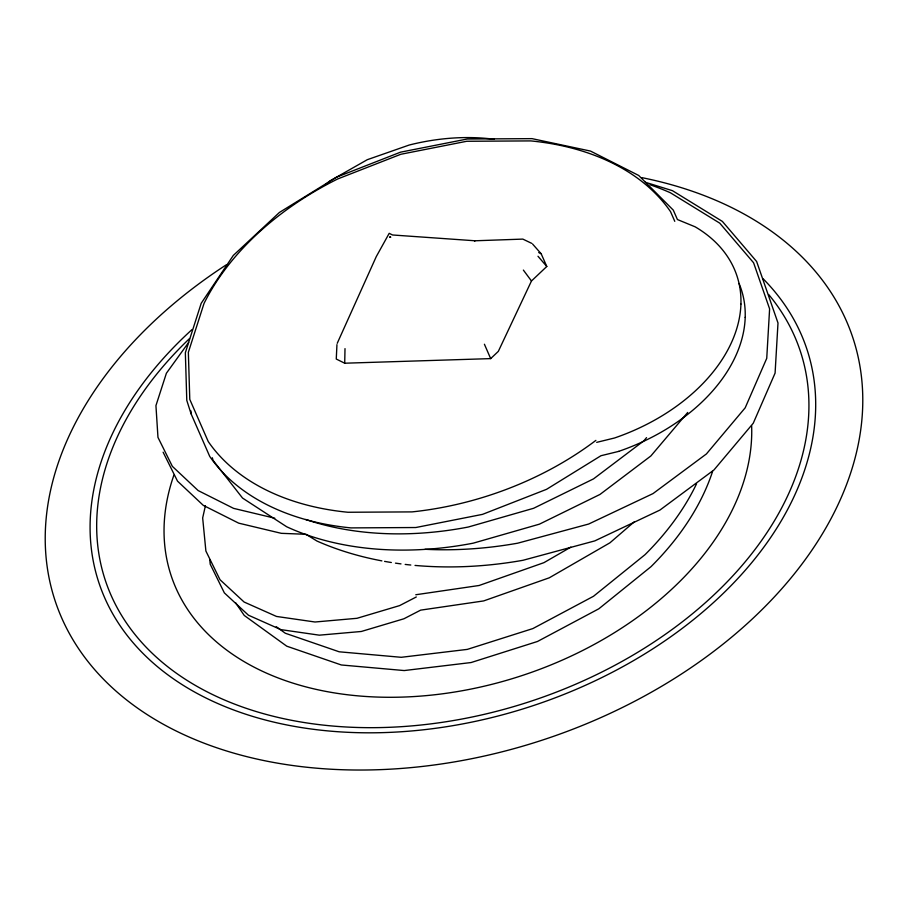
<?xml version="1.0" encoding="UTF-8"?>
<svg xmlns="http://www.w3.org/2000/svg" width="908" height="908" viewBox="0 0 908 908"><rect width="100%" height="100%" fill="white"/><g stroke="black" fill="none" stroke-linecap="round" stroke-linejoin="round"><path stroke-width="1.36" d="M532.621 244.082L541.168 253.752L546.786 266.487L531.475 280.981L498.322 351.373L490.672 358.615L344.711 363.211L345.006 348.627M336.947 344.643L336.266 359.035L344.711 363.211M205.412 505.745L202.666 517.946L205.889 551.043L220.02 579.724L244.104 602.027L276.509 616.453L315.008 622.003L356.98 618.303L399.577 605.613L416.307 596.965M337.231 343.315L376.275 256.601L389.191 233.333L392.528 234.979L475.1 240.779L474.464 240.802L522.826 239.099L531.713 243.355M188.637 342.441L166.391 373.245L155.938 405.626L157.969 437.395L172.372 466.36L198.148 490.57L233.56 508.366L274.795 518.207M646.541 437.633L643.817 440.857L593.503 478.891L533.643 508.276L468.335 527.015A271.798 184.324 -18.2 0 1 305.758 519.467M687.708 412.448L650.866 455.964L599.972 494.44L539.397 524.166L473.272 543.154A275.34 186.719 -18.2 0 1 286.656 526.742L242.538 498.061L213.096 460.413L212.313 457.745M325.518 184.687L329.752 181.021L367.297 159.694L409.145 145.053A173.314 117.541 -18.2 0 1 494.258 139.287M634.159 521.918L609.949 542.802L549.272 577.806L483.658 600.926L420.631 610.142L403.912 618.779L361.316 631.48L319.332 635.169L280.833 629.619L248.44 615.204L224.355 592.89L210.213 564.209L209.816 560.077M570.848 547.127L543.926 562.665L479.118 585.49L415.785 594.751M596.692 442.355L614.523 437.996A171.272 116.882 -17.7 0 0 740.939 304.044M618.791 451.367L600.96 455.725L546.559 489.321L482.5 514.371L415.807 527.525L350.999 527.9A252.458 172.282 -17.7 0 1 209.714 456.384L191.055 413.753L186.787 400.383L185.346 352.735L201.201 303.295L233.299 255.443L279.437 212.438L336.482 177.219L400.53 152.169L467.234 139.015L532.031 138.64L590.518 151.08L638.71 175.471L673.316 210.157L677.425 219.543L695.142 226.818A168.933 115.282 -17.7 0 1 740.917 304.044M645.395 182.292L672.453 190.68L722.393 221.427L756.636 261.504L777.997 322.987L775.091 373.097L753.254 423.23L713.972 469.947L659.912 510.08L594.785 540.896L523.008 560.281A326.948 230.587 -19.2 0 1 415.035 565.423M538.75 252.56L541.168 253.752M276.248 626.69L285.328 633.251L339.183 651.796L401.245 657.301L467.302 649.39L532.871 628.574L593.491 596.284L645.009 554.686A291.093 197.411 -18.2 0 0 696.561 483.771M537.99 256.26L546.786 266.487M523.371 270.085L531.475 280.981M235.581 602.708L244.252 615.454L286.769 646.19L341.329 664.974L404.208 670.558L471.116 662.534L537.513 641.468L598.849 608.78L650.968 566.706A294.317 199.59 -18.2 0 0 712.598 471.377M163.111 452.184L177.514 481.149L203.29 505.359L238.702 523.156L281.31 533.325L305.996 534.29L316.983 541.054A326.948 230.587 -19.2 0 0 381.871 560.872M674.78 221.336L670.535 211.643A249.689 170.398 -17.7 0 0 530.794 140.91L466.735 141.273L400.814 154.281L337.56 179.012A268.893 183.495 -17.7 0 0 204.016 303.476L188.353 352.304L189.783 399.384L208.227 441.526A249.689 170.398 -17.7 0 0 347.968 512.26L412.039 511.896A262.298 179.001 -17.7 0 0 595.875 440.391M484.407 344.234L490.672 358.615M190.975 410.949L191.055 413.753M739.067 283.5A168.933 115.282 -17.7 0 1 745.184 317.414M745.207 317.414A171.272 116.882 -17.7 0 1 618.779 451.333M425.012 549.283A323.373 228.067 -19.2 0 0 517.685 543.188L588.645 524.041L653.011 493.589L706.401 453.955L745.184 407.828L766.738 358.342L769.609 308.868L753.583 262.764L719.749 223.152L670.376 192.757A323.373 228.067 -19.2 0 0 650.071 184.744M410.802 565.026A326.948 230.587 -19.2 0 1 405.184 564.413M400.995 563.891A326.948 230.587 -19.2 0 1 395.457 563.13M391.337 562.506A326.948 230.587 -19.2 0 1 384.561 561.371M641.922 177.65A419.995 284.828 -18.2 0 1 780.687 589.973A419.995 284.828 -18.2 0 1 157.322 720.839A419.995 284.828 -18.2 0 1 226.081 264.954M751.631 425.693A301.91 204.743 -18.2 0 1 423.843 695.834A301.91 204.743 -18.2 0 1 173.871 475.202M763.151 278.824A372.757 252.787 -18.2 0 1 666.835 639.504A372.757 252.787 -18.2 0 1 179.273 682.782A372.757 252.787 -18.2 0 1 192.065 329.525M768.69 294.533A365.901 248.145 -18.2 0 1 653.113 642.614A365.901 248.145 -18.2 0 1 183.802 678.287A365.901 248.145 -18.2 0 1 189.545 338.536M390.622 237.124L389.793 237.045L390.622 237.124"/></g></svg>
